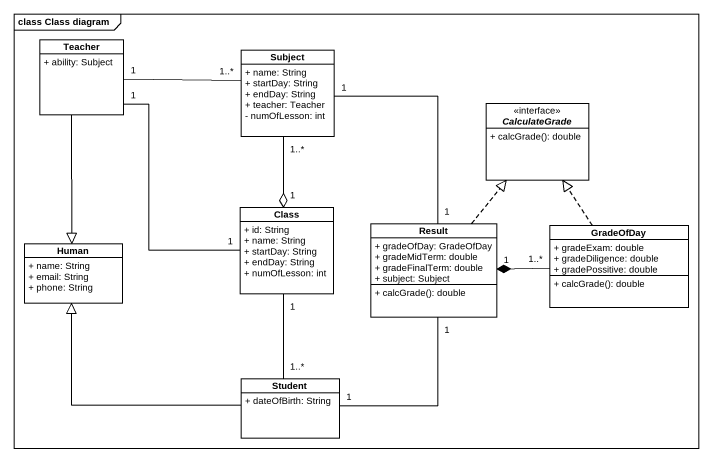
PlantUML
@startuml
mainframe class Class diagram
hide circle
hide empty members
skinparam classAttributeIconSize 0
class Teacher {
  + ability: Subject
}
class Subject {
  + name: String
  + startDay: String
  + endDay: String
  + teacher: Teacher
  - numOfLesson: int
}
interface CalculateGrade {
  + calcGrade(): double
}
class "Class" as Class_ {
  + id: String
  + name: String
  + startDay: String
  + endDay: String
  + numOfLesson: int
}
class Human {
  + name: String
  + email: String
  + phone: String
}
class Result {
  + gradeOfDay: GradeOfDay
  + gradeMidTerm: double
  + gradeFinalTerm: double
  + subject: Subject
  + calcGrade(): double
}
class GradeOfDay {
  + gradeExam: double
  + gradeDiligence: double
  + gradePossitive: double
  + calcGrade(): double
}
class Student {
  + dateOfBirth: String
}
Teacher "1" -right- "1..*" Subject
Teacher "1" -- "1" Class_
Teacher --|> Human
Subject "1..*" --o "1" Class_
Result "1" -up- "1" Subject
Result .up.|> CalculateGrade
Result "1" -- "1" Student
GradeOfDay .up.|> CalculateGrade
GradeOfDay "1..*" -left-* "1" Result
Student "1..*" -up- "1" Class_
Student -up-|> Human
@enduml
